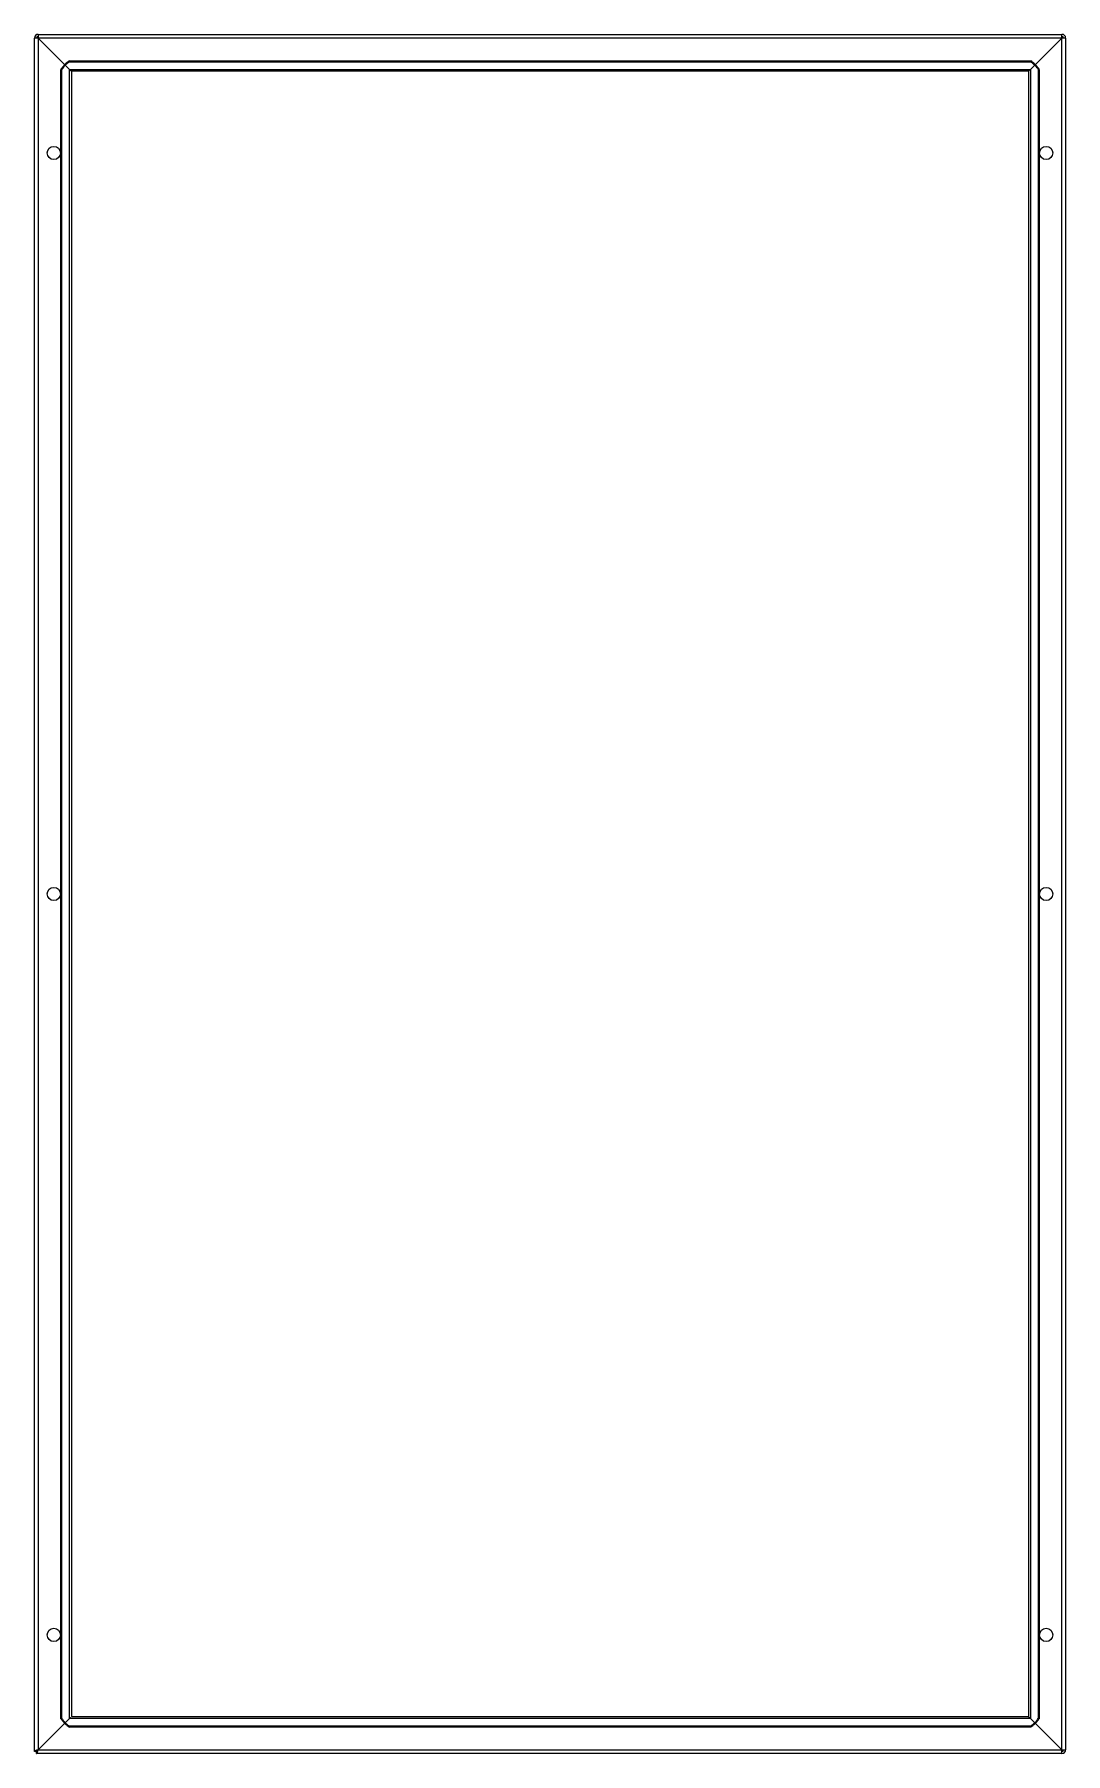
# Model space of a CAD drawing. Header units: millimetres. Extents: x 126 to 726, y 84 to 1084.
import ezdxf

# ---------------------------------------------------------------- set-up
doc = ezdxf.new("R2010")
doc.units = ezdxf.units.MM
doc.header["$LTSCALE"] = 76.627764
doc.layers.add('PART', color=7, linetype='CONTINUOUS')

msp = doc.modelspace()

# ---------------------------------------------------------------- linework, layer by layer
at = {"layer": 'PART', "color": 7, "linetype": 'Continuous'}
for p, q in [((126.4, 85.4), (126.4, 1082)), ((726.4, 1082), (126.4, 1082)), ((128.6, 1084.2), (128.6, 86.4)), ((128.6, 1084.2), (724.2, 1084.2)), ((128.6, 1082), (146.8, 1063.8)), ((724.2, 1082), (706, 1063.8)), ((724.2, 84.2), (724.2, 1084.2)), ((726.4, 1082), (726.4, 86.4)), ((141.8, 104.5), (141.8, 1063.8)), ((142.4, 1063.8), (141.8, 1063.8)), ((142.4, 104.5), (142.4, 1063.8)), ((143.7, 1066.2), (144.3, 1066.2)), ((144.3, 1066.2), (144.3, 1066.8)), ((146.7, 1068.8), (146.7, 1068.2)), ((146.7, 1068.8), (706.1, 1068.8)), ((146.7, 1068.2), (706.1, 1068.2)), ((146.8, 104.6), (146.8, 1063.8)), ((146.8, 1063.8), (706, 1063.8)), ((147.9, 1062.7), (147.9, 105.7)), ((704.9, 1062.7), (147.9, 1062.7)), ((704.9, 105.7), (704.9, 1062.7)), ((706, 1063.8), (706, 104.6)), ((706.1, 1068.2), (706.1, 1068.8)), ((708.4, 1066.8), (708.4, 1066.2)), ((708.4, 1066.2), (709, 1066.2)), ((710.4, 1063.8), (710.4, 104.5)), ((711, 1063.8), (710.4, 1063.8)), ((711, 1063.8), (711, 104.5)), ((146.8, 104.6), (128.6, 86.4)), ((141.8, 104.5), (142.4, 104.5)), ((144.3, 102.1), (143.7, 102.1)), ((144.3, 101.5), (144.3, 102.1)), ((706.1, 100.2), (146.7, 100.2)), ((146.7, 100.2), (146.7, 99.6)), ((706, 104.6), (146.8, 104.6)), ((147.9, 105.7), (704.9, 105.7)), ((724.2, 86.4), (706, 104.6)), ((706.1, 99.6), (706.1, 100.2)), ((709, 102.1), (708.4, 102.1)), ((708.4, 102.1), (708.4, 101.5)), ((710.4, 104.5), (711, 104.5)), ((706.1, 99.6), (146.7, 99.6)), ((127.6, 85.4), (126.4, 85.4)), ((127.6, 84.2), (127.6, 85.4)), ((724.2, 84.2), (127.6, 84.2)), ((127.9, 85.7), (127.7, 85.5)), ((127.7, 85.5), (127.9, 85.7)), ((128, 85.8), (127.9, 85.7)), ((128.6, 86.4), (726.4, 86.4))]:
    msp.add_line(p, q, dxfattribs=at)
for centre in [(137.7, 1015.2), (715.1, 1015.2), (137.7, 584.2), (715.1, 584.2), (137.7, 153.2), (715.1, 153.2)]:
    msp.add_circle(centre, 3.85, dxfattribs=at)
for centre, radius, start, end in [((128.6, 1082), 2.2, 90, 180), ((128.6, 1082), 1, 90, 180), ((724.2, 1082), 2.2, 0, 90), ((724.2, 1082), 1, 0, 90), ((158.2, 1052.4), 20, 136.224, 145.0176), ((159, 1052.2), 20.2, 139.1709, 145.0012), ((158.5, 1052.6), 19.7, 137.3515, 139.1421), ((158.4, 1052.7), 19.6, 136.1693, 137.3511), ((158.2, 1052.4), 20, 124.9824, 133.776), ((157.9, 1052.1), 19.6, 130.8565, 133.8285), ((158.1, 1051.8), 19.9, 127.9055, 130.8529), ((158.5, 1051.4), 20.5, 125.0166, 127.9022), ((150, 1065.3), 3.58, 213.7023, 216.5165), ((707.5, 1060.5), 3.58, 123.7023, 126.5165), ((694.6, 1052.4), 20, 46.224, 55.0176), ((694.5, 1051.6), 20.2, 49.1709, 55.0012), ((694.8, 1052), 19.7, 47.3515, 49.1421), ((694.9, 1052.1), 19.6, 46.1693, 47.3511), ((694.3, 1052.6), 19.6, 40.8565, 43.8285), ((694.6, 1052.4), 20, 34.9824, 43.776), ((694, 1052.4), 19.9, 37.9055, 40.8529), ((693.6, 1052.1), 20.5, 35.0166, 37.9022), ((158.2, 116), 20, 214.9824, 223.776), ((159.2, 116.3), 20.5, 215.0166, 217.9022), ((158.7, 115.9), 19.9, 217.9055, 220.8529), ((158.5, 115.7), 19.6, 220.8565, 223.8285), ((157.9, 116.2), 19.6, 226.1693, 227.3511), ((158.2, 116), 20, 226.224, 235.0176), ((157.9, 116.3), 19.7, 227.3515, 229.1421), ((158.3, 116.7), 20.2, 229.1709, 235.0012), ((145.2, 107.8), 3.58, 303.7023, 306.5165), ((702.7, 103), 3.58, 33.7023, 36.5165), ((694.6, 116), 20, 304.9824, 313.776), ((694.3, 117), 20.5, 305.0166, 307.9022), ((694.6, 116.5), 19.9, 307.9055, 310.8529), ((694.9, 116.3), 19.6, 310.8565, 313.8285), ((694.3, 115.7), 19.6, 316.1693, 317.3511), ((694.3, 115.7), 19.7, 317.3515, 319.1421), ((694.6, 116), 20, 316.224, 325.0176), ((693.8, 116.1), 20.2, 319.1709, 325.0012), ((-188, 402.5), 447.4, 314.9205, 315.0461), ((724.2, 86.4), 2.2, 270, 360), ((724.2, 86.4), 1, 270, 360)]:
    msp.add_arc(centre, radius, start, end, dxfattribs=at)
for points in [[(147.1, 1063.3), (147, 1063.5), (146.9, 1063.6), (146.8, 1063.8)], [(705.5, 1063.5), (705.7, 1063.6), (705.8, 1063.7), (706, 1063.8)], [(147.2, 104.8), (147.1, 104.7), (146.9, 104.7), (146.8, 104.6)], [(705.7, 105), (705.8, 104.9), (705.9, 104.7), (706, 104.6)], [(128.6, 86.4), (128.2, 86.3), (127.9, 86.2), (127.6, 86.1)], [(128.3, 85.3), (128.4, 85.6), (128.5, 86), (128.6, 86.4)]]:
    msp.add_open_spline(points, degree=3, dxfattribs=at)
for points, knots in [([(146.8, 1063.8), (146.9, 1063.7), (147.2, 1063.5), (147.6, 1063.3), (147.8, 1063)], [0, 0, 0, 0, 0.29828, 1, 1, 1, 1]), ([(706, 1063.8), (705.9, 1063.7), (705.7, 1063.3), (705.5, 1063), (705.3, 1062.8)], [0, 0, 0, 0, 0.29828, 1, 1, 1, 1]), ([(146.8, 104.6), (146.8, 104.7), (147, 105), (147.3, 105.4), (147.5, 105.5)], [0, 0, 0, 0, 0.29828, 1, 1, 1, 1]), ([(706, 104.6), (705.9, 104.6), (705.5, 104.8), (705.2, 105.1), (705, 105.3)], [0, 0, 0, 0, 0.29828, 1, 1, 1, 1]), ([(126.7, 85.7), (126.6, 85.7), (126.5, 85.6), (126.4, 85.5), (126.4, 85.4)], [0, 0, 0, 0, 0.33556, 1, 1, 1, 1]), ([(127.6, 86.1), (127.5, 86), (127.2, 85.9), (126.9, 85.8), (126.7, 85.7)], [0, 0, 0, 0, 0.2926, 1, 1, 1, 1]), ([(128.6, 86.4), (128.4, 86.1), (128.2, 85.7), (127.8, 85.4), (127.6, 85.4)], [0, 0, 0, 0, 0.59913, 1, 1, 1, 1]), ([(127.6, 85.4), (127.6, 85.4), (127.7, 85.7), (127.9, 85.9), (128.1, 86)], [0, 0, 0, 0, 0.19894, 1, 1, 1, 1]), ([(127.6, 84.2), (127.7, 84.2), (128, 84.6), (128.2, 85), (128.3, 85.3)], [0, 0, 0, 0, 0.33799, 1, 1, 1, 1])]:
    msp.add_open_spline(points, degree=3, knots=knots, dxfattribs=at)

doc.saveas('drawing.dxf')
